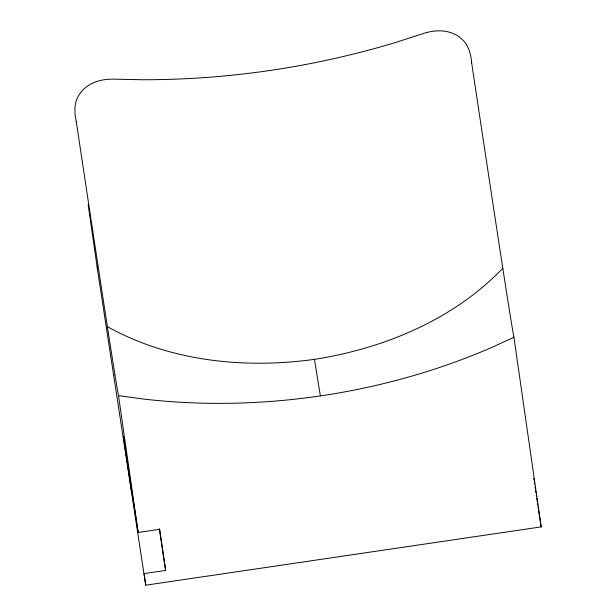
<?xml version="1.0" encoding="UTF-8"?>
<svg xmlns="http://www.w3.org/2000/svg" width="616" height="616" viewBox="0 0 616 616"><rect width="100%" height="100%" fill="white"/><g stroke="black" fill="none" stroke-linecap="round" stroke-linejoin="round"><path stroke-width="0.92" d="M502.818 268.314C453.322 319.673 384.076 348.464 314.46 359.359C244.506 369.038 169.8 361.407 107.376 326.626M131.154 489.158L123.523 436.929L138.161 532.501L159.729 529.321L165.635 570.431L144.067 573.612L145.73 585.2L541.171 526.888L513.898 337.021M114.938 374.767L115.6 378.825A647.763 2.41 81.6 0 0 117.602 390.775L118.495 395.618L142.127 398.883A493.732 347.285 -8.6 0 0 492.215 347.255L513.937 337.298L513.043 332.463A647.763 2.41 81.6 0 1 511.041 320.512L510.379 316.447A632.347 2.356 81.6 0 1 503.149 270.455L502.009 263.055A616.962 2.295 81.6 0 1 471.679 63.009M314.46 359.359L314.753 361.222A652.121 2.425 81.6 0 0 320.451 395.903M533.756 478.401L534.049 480.295M534.341 482.197L534.634 484.099M535.065 486.956L535.358 488.858M535.65 490.76L535.935 492.661M536.228 494.563L536.521 496.458M536.813 498.359L537.83 505.02M538.115 506.922L541.171 526.888M159.251 528.682L165.635 570.431M88.142 204.535L97.482 269.562L145.73 585.2M471.671 62.963C471.001 53.7 468.229 43.828 460.483 37.969A40.179 33.526 -38 0 0 450.997 32.717C441.942 29.576 432.085 30.685 423.123 33.564L396.488 42.196A618.849 435.296 -8.6 0 1 141.919 79.741L113.96 79.156C104.574 78.971 94.833 80.796 87.102 86.371A40.186 33.449 21.7 0 0 79.587 94.14C73.905 102.002 74.166 112.235 76.23 121.283M118.457 395.341L138.161 532.501M97.482 269.562A43.605 25.194 -8.2 0 1 97.444 265.419M114.938 374.744A632.347 2.356 81.6 0 1 107.708 328.767L106.568 321.375A616.962 2.295 81.6 0 1 76.238 121.329"/></g></svg>
